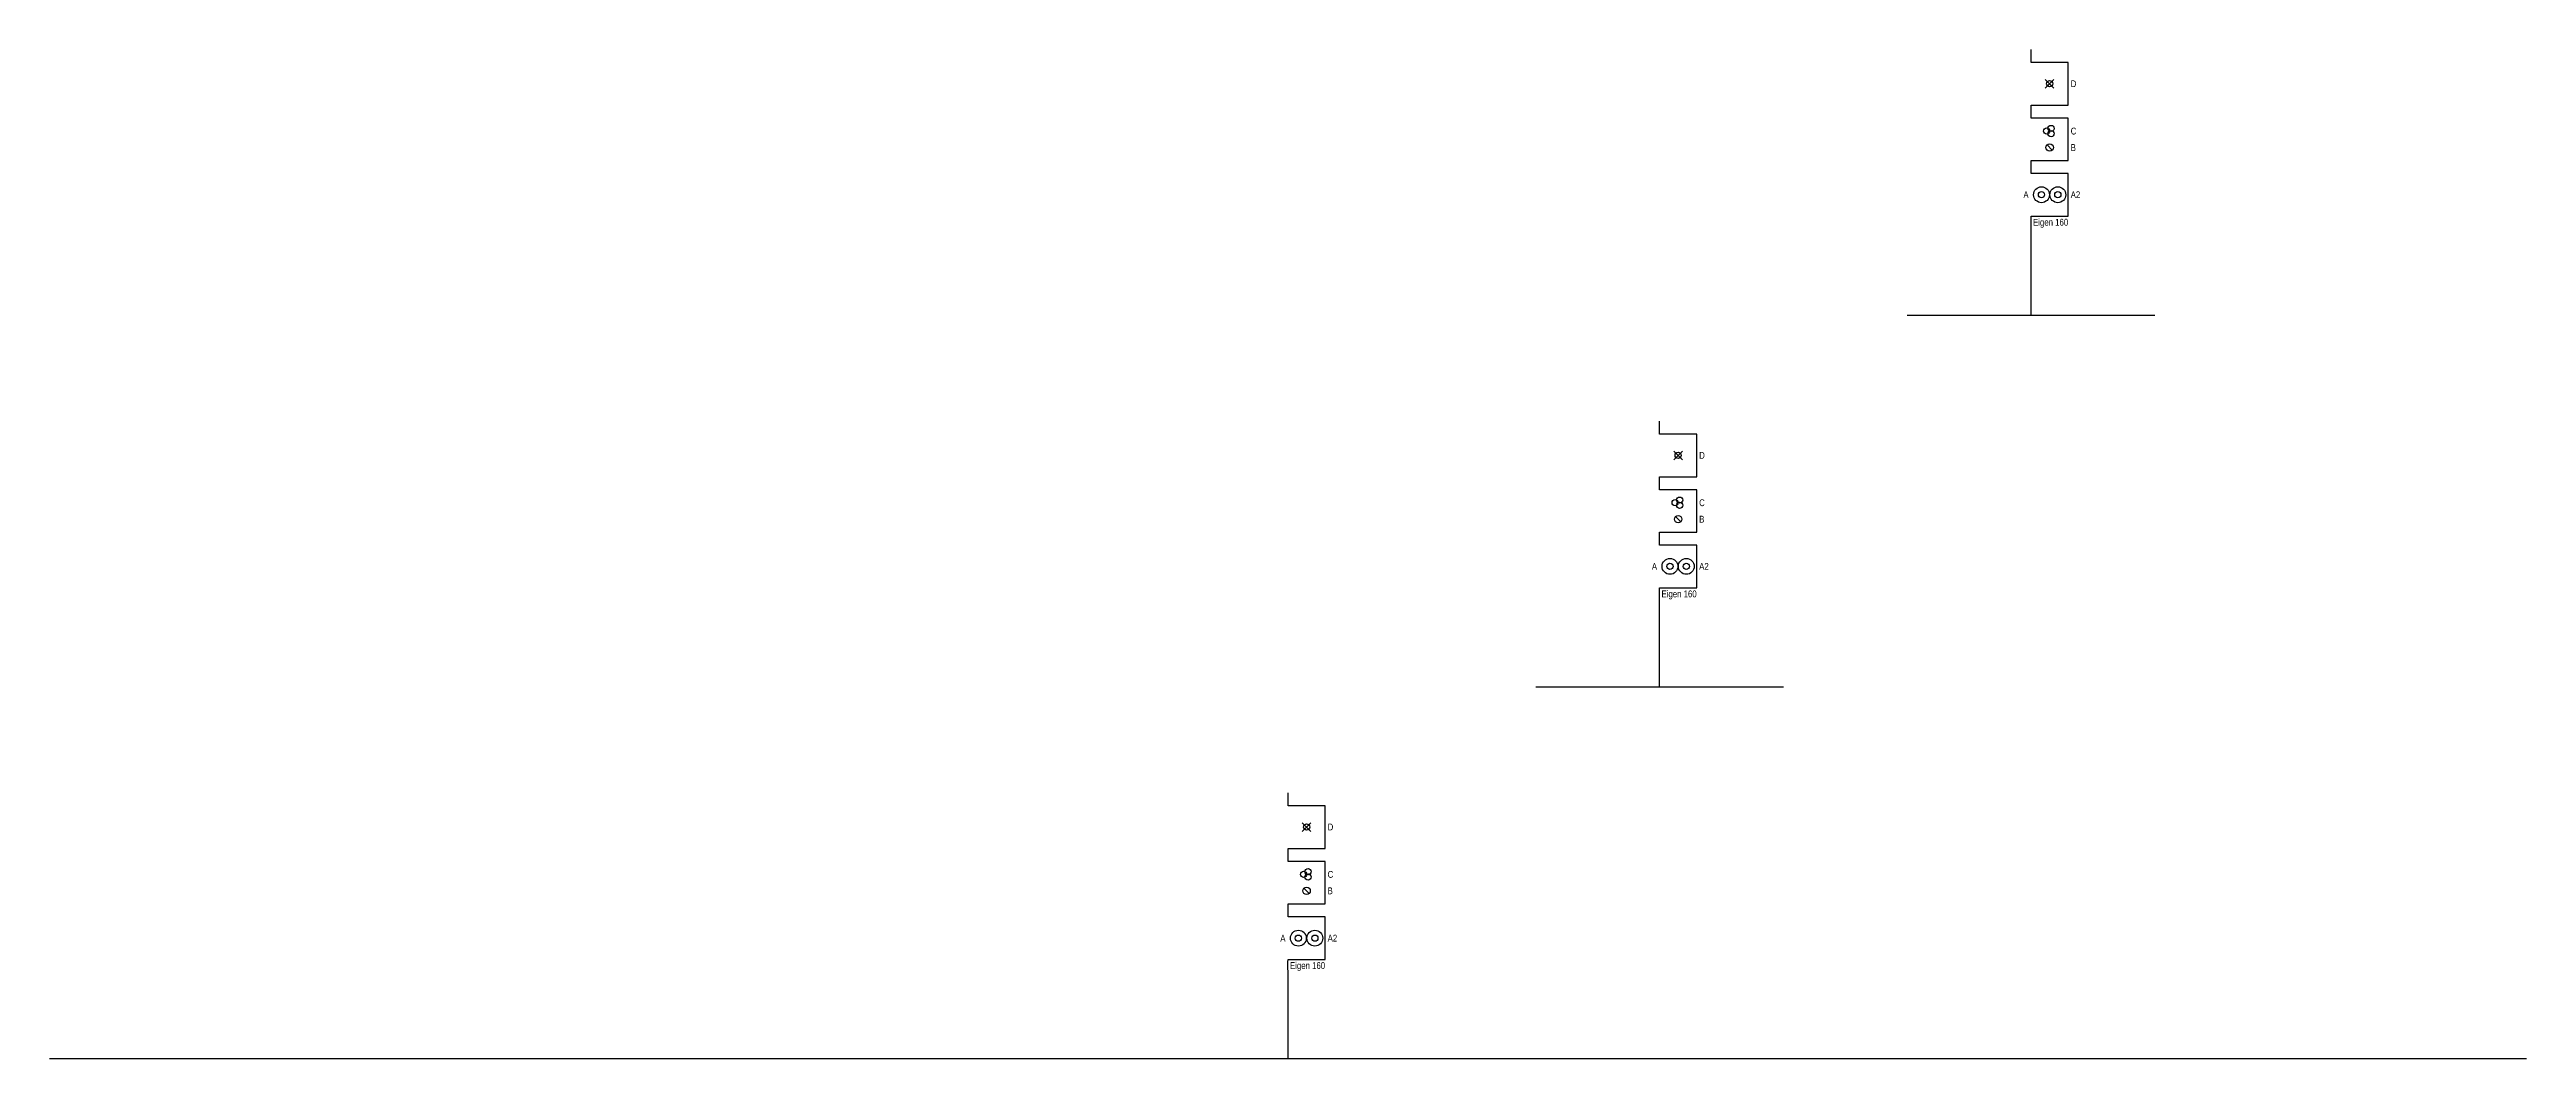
# Model space of a CAD drawing. Header units: millimetres. Extents: x -100 to 100, y 0 to 81.
import ezdxf
from ezdxf.enums import TextEntityAlignment as Align

# ---------------------------------------------------------------- set-up
doc = ezdxf.new("R2010")
doc.units = ezdxf.units.MM
doc.set_wipeout_variables(frame=1)
doc.linetypes.add('DASHDOT', pattern=[25.4, 12.7, -6.35, 0, -6.35])
for name, color, linetype in [('01-Te Rooien Kabel', 160, 'DASHDOT'), ('Aansluiting LS K01', 4, 'Continuous'), ('Aansluiting LS K10', 1, 'Continuous'), ('Aansluiting LS K12', 201, 'Continuous'), ('E_LV_CROSS_SECTION', 5, 'Continuous'), ('Mantelbuis', 6, 'Continuous')]:
    doc.layers.add(name, color=color, linetype=linetype)
doc.styles.add('TECHBASE_ARIAL_NOVA_LIGHT', font='ArialNova-Light.ttf')

# ---------------------------------------------------------------- blocks, each defined once
blk = doc.blocks.new('KabelGeul_20261014_114951_3')
blk.add_wipeout([(0, -1.05), (0, 4.48), (3, 4.48), (3, -1.05)]).dxf.layer = 'E_LV_CROSS_SECTION'
for points in [[(0, 3.43), (0, 8.96), (3, 8.96), (3, 3.43)], [(-0.85, 1.04), (0, 1.04), (0, 2.39), (-0.85, 2.39)], [(3, 1.04), (4.18, 1.04), (4.18, 2.39), (3, 2.39)], [(-0.19, -0.87), (3.48, -0.87), (3.48, -0.12), (-0.19, -0.12)]]:
    blk.add_wipeout(points).dxf.layer = 'E_LV_CROSS_SECTION'
at = {"layer": 'Aansluiting LS K01', "linetype": 'Continuous'}
for centre in [(0.84, 1.71), (2.17, 1.71)]:
    blk.add_circle(centre, 0.25, dxfattribs=at)
at = {"layer": 'Aansluiting LS K10', "linetype": 'Continuous'}
blk.add_line((1.29, 5.74), (1.71, 5.32), dxfattribs=at)
blk.add_circle((1.5, 5.53), 0.3, dxfattribs=at)
at = {"layer": 'Aansluiting LS K12', "linetype": 'Continuous'}
blk.add_circle((1.62, 6.65), 0.25, dxfattribs=at)
at = {"layer": 'Mantelbuis', "linetype": 'Continuous'}
for centre in [(0.84, 1.71), (2.17, 1.71)]:
    blk.add_circle(centre, 0.64, dxfattribs=at)
at = {"layer": 'Aansluiting LS K01', "style": 'TECHBASE_ARIAL_NOVA_LIGHT'}
blk.add_attdef('KABEL_04', text='', height=0.55, dxfattribs=at).set_placement((-0.2, 1.71), align=Align.MIDDLE_RIGHT)
blk.add_attdef('ZIJDE2_04', text='', height=0.55, dxfattribs=at).set_placement((3.2, 1.71), align=Align.MIDDLE_LEFT)
at = {"layer": 'E_LV_CROSS_SECTION', "style": 'TECHBASE_ARIAL_NOVA_LIGHT', "flags": 3}
for tag, p in [('TB_CODESWAP', (0, 0)), ('VOLG_04', (3.2, 1.71)), ('TBTYPE_04', (3.2, 1.71)), ('TWEEZIJDIG_04', (3.2, 1.71)), ('DUBBEL_04', (3.2, 1.71)), ('DRIE_04', (3.2, 1.71)), ('COMBI_04', (3.2, 1.71)), ('DUBBEL2_04', (3.2, 1.71)), ('DRIE2_04', (3.2, 1.71)), ('COMBI2_04', (3.2, 1.71)), ('MANTEL_04', (3.2, 1.71))]:
    blk.add_attdef(tag, text='', height=0.1, dxfattribs=at).set_placement(p, align=Align.MIDDLE_LEFT)
at = {"layer": 'Mantelbuis', "style": 'TECHBASE_ARIAL_NOVA_LIGHT'}
blk.add_attdef('MANTEL_SPEC', text='', height=0.55, dxfattribs=at).set_placement((0.16, -0.5), align=Align.MIDDLE_LEFT)
blk.add_wipeout([(0, 7.91), (0, 13.44), (3, 13.44), (3, 7.91)]).dxf.layer = 'E_LV_CROSS_SECTION'
at = {"layer": '01-Te Rooien Kabel', "linetype": 'DASHDOT'}
for p, q in [((1.15, 11.03), (1.85, 10.32)), ((1.15, 10.32), (1.85, 11.03))]:
    blk.add_line(p, q, dxfattribs=at)
at = {"layer": '01-Te Rooien Kabel', "linetype": 'Continuous'}
blk.add_circle((1.5, 10.68), 0.25, dxfattribs=at)
at = {"layer": 'Aansluiting LS K12', "linetype": 'Continuous'}
for centre in [(1.26, 6.86), (1.62, 7.07)]:
    blk.add_circle(centre, 0.25, dxfattribs=at)
for points in [[(3, 10), (3.85, 10), (3.85, 11.35), (3, 11.35)], [(3, 6.18), (3.85, 6.18), (3.85, 7.53), (3, 7.53)]]:
    blk.add_wipeout(points).dxf.layer = 'E_LV_CROSS_SECTION'
at = {"layer": 'E_LV_CROSS_SECTION'}
blk.add_lwpolyline([(0, 8.96), (3, 8.96), (3, 12.39), (0, 12.39), (0, 13.44)], dxfattribs=at)
at = {"layer": '01-Te Rooien Kabel', "style": 'TECHBASE_ARIAL_NOVA_LIGHT'}
blk.add_attdef('KABEL_01', text='', height=0.55, dxfattribs=at).set_placement((3.2, 10.68), align=Align.MIDDLE_LEFT)
at = {"layer": 'E_LV_CROSS_SECTION', "style": 'TECHBASE_ARIAL_NOVA_LIGHT', "flags": 3}
for tag in ['VOLG_01', 'TBTYPE_01', 'TWEEZIJDIG_01', 'DUBBEL_01', 'DRIE_01', 'COMBI_01', 'DUBBEL2_01', 'DRIE2_01', 'COMBI2_01', 'MANTEL_01']:
    blk.add_attdef(tag, text='', height=0.1, dxfattribs=at).set_placement((3.2, 10.68), align=Align.MIDDLE_LEFT)
blk.add_wipeout([(3, 4.86), (3.85, 4.86), (3.85, 6.2), (3, 6.2)]).dxf.layer = 'E_LV_CROSS_SECTION'
at = {"layer": 'E_LV_CROSS_SECTION'}
for points in [[(0, 4.48), (3, 4.48), (3, 7.91), (0, 7.91), (0, 8.96)], [(0, -8), (0, 0), (3, 0), (3, 3.43), (0, 3.43), (0, 4.48)]]:
    blk.add_lwpolyline(points, dxfattribs=at)
at = {"layer": 'Aansluiting LS K10', "style": 'TECHBASE_ARIAL_NOVA_LIGHT'}
blk.add_attdef('KABEL_03', text='', height=0.55, dxfattribs=at).set_placement((3.2, 5.53), align=Align.MIDDLE_LEFT)
at = {"layer": 'Aansluiting LS K12', "style": 'TECHBASE_ARIAL_NOVA_LIGHT'}
blk.add_attdef('KABEL_02', text='', height=0.55, dxfattribs=at).set_placement((3.2, 6.86), align=Align.MIDDLE_LEFT)
at = {"layer": 'E_LV_CROSS_SECTION', "style": 'TECHBASE_ARIAL_NOVA_LIGHT', "flags": 3}
for tag, p in [('VOLG_02', (3.2, 6.86)), ('TBTYPE_02', (3.2, 6.86)), ('TWEEZIJDIG_02', (3.2, 6.86)), ('DUBBEL_02', (3.2, 6.86)), ('DRIE_02', (3.2, 6.86)), ('COMBI_02', (3.2, 6.86)), ('DUBBEL2_02', (3.2, 6.86)), ('DRIE2_02', (3.2, 6.86)), ('COMBI2_02', (3.2, 6.86)), ('MANTEL_02', (3.2, 6.86)), ('VOLG_03', (3.2, 5.53)), ('TBTYPE_03', (3.2, 5.53)), ('TWEEZIJDIG_03', (3.2, 5.53)), ('DUBBEL_03', (3.2, 5.53)), ('DRIE_03', (3.2, 5.53)), ('COMBI_03', (3.2, 5.53)), ('DUBBEL2_03', (3.2, 5.53)), ('DRIE2_03', (3.2, 5.53)), ('COMBI2_03', (3.2, 5.53)), ('MANTEL_03', (3.2, 5.53))]:
    blk.add_attdef(tag, text='', height=0.1, dxfattribs=at).set_placement(p, align=Align.MIDDLE_LEFT)
blk = doc.blocks.new('KabelGeul_20261014_114951_4')
blk.add_wipeout([(0, -1.05), (0, 4.48), (3, 4.48), (3, -1.05)]).dxf.layer = 'E_LV_CROSS_SECTION'
for points in [[(0, 3.43), (0, 8.96), (3, 8.96), (3, 3.43)], [(-0.85, 1.04), (0, 1.04), (0, 2.39), (-0.85, 2.39)], [(3, 1.04), (4.18, 1.04), (4.18, 2.39), (3, 2.39)], [(-0.19, -0.87), (3.48, -0.87), (3.48, -0.12), (-0.19, -0.12)]]:
    blk.add_wipeout(points).dxf.layer = 'E_LV_CROSS_SECTION'
at = {"layer": 'Aansluiting LS K01', "linetype": 'Continuous'}
for centre in [(0.84, 1.72), (2.16, 1.72)]:
    blk.add_circle(centre, 0.25, dxfattribs=at)
at = {"layer": 'Aansluiting LS K10', "linetype": 'Continuous'}
blk.add_line((1.29, 5.74), (1.71, 5.32), dxfattribs=at)
blk.add_circle((1.5, 5.53), 0.3, dxfattribs=at)
at = {"layer": 'Aansluiting LS K12', "linetype": 'Continuous'}
blk.add_circle((1.62, 6.65), 0.25, dxfattribs=at)
at = {"layer": 'Mantelbuis', "linetype": 'Continuous'}
for centre in [(0.84, 1.72), (2.16, 1.72)]:
    blk.add_circle(centre, 0.64, dxfattribs=at)
at = {"layer": 'Aansluiting LS K01', "style": 'TECHBASE_ARIAL_NOVA_LIGHT'}
blk.add_attdef('KABEL_04', text='', height=0.55, dxfattribs=at).set_placement((-0.2, 1.72), align=Align.MIDDLE_RIGHT)
blk.add_attdef('ZIJDE2_04', text='', height=0.55, dxfattribs=at).set_placement((3.2, 1.72), align=Align.MIDDLE_LEFT)
at = {"layer": 'E_LV_CROSS_SECTION', "style": 'TECHBASE_ARIAL_NOVA_LIGHT', "flags": 3}
for tag, p in [('TB_CODESWAP', (0, 0)), ('VOLG_04', (3.2, 1.72)), ('TBTYPE_04', (3.2, 1.72)), ('TWEEZIJDIG_04', (3.2, 1.72)), ('DUBBEL_04', (3.2, 1.72)), ('DRIE_04', (3.2, 1.72)), ('COMBI_04', (3.2, 1.72)), ('DUBBEL2_04', (3.2, 1.72)), ('DRIE2_04', (3.2, 1.72)), ('COMBI2_04', (3.2, 1.72)), ('MANTEL_04', (3.2, 1.72))]:
    blk.add_attdef(tag, text='', height=0.1, dxfattribs=at).set_placement(p, align=Align.MIDDLE_LEFT)
at = {"layer": 'Mantelbuis', "style": 'TECHBASE_ARIAL_NOVA_LIGHT'}
blk.add_attdef('MANTEL_SPEC', text='', height=0.55, dxfattribs=at).set_placement((0.16, -0.5), align=Align.MIDDLE_LEFT)
blk.add_wipeout([(0, 7.91), (0, 13.44), (3, 13.44), (3, 7.91)]).dxf.layer = 'E_LV_CROSS_SECTION'
at = {"layer": '01-Te Rooien Kabel', "linetype": 'DASHDOT'}
for p, q in [((1.15, 11.03), (1.85, 10.32)), ((1.15, 10.32), (1.85, 11.03))]:
    blk.add_line(p, q, dxfattribs=at)
at = {"layer": '01-Te Rooien Kabel', "linetype": 'Continuous'}
blk.add_circle((1.5, 10.68), 0.25, dxfattribs=at)
at = {"layer": 'Aansluiting LS K12', "linetype": 'Continuous'}
for centre in [(1.26, 6.86), (1.62, 7.07)]:
    blk.add_circle(centre, 0.25, dxfattribs=at)
for points in [[(3, 10), (3.85, 10), (3.85, 11.35), (3, 11.35)], [(3, 6.19), (3.85, 6.19), (3.85, 7.54), (3, 7.54)]]:
    blk.add_wipeout(points).dxf.layer = 'E_LV_CROSS_SECTION'
at = {"layer": 'E_LV_CROSS_SECTION'}
blk.add_lwpolyline([(0, 8.96), (3, 8.96), (3, 12.39), (0, 12.39), (0, 13.44)], dxfattribs=at)
at = {"layer": '01-Te Rooien Kabel', "style": 'TECHBASE_ARIAL_NOVA_LIGHT'}
blk.add_attdef('KABEL_01', text='', height=0.55, dxfattribs=at).set_placement((3.2, 10.68), align=Align.MIDDLE_LEFT)
at = {"layer": 'E_LV_CROSS_SECTION', "style": 'TECHBASE_ARIAL_NOVA_LIGHT', "flags": 3}
for tag in ['VOLG_01', 'TBTYPE_01', 'TWEEZIJDIG_01', 'DUBBEL_01', 'DRIE_01', 'COMBI_01', 'DUBBEL2_01', 'DRIE2_01', 'COMBI2_01', 'MANTEL_01']:
    blk.add_attdef(tag, text='', height=0.1, dxfattribs=at).set_placement((3.2, 10.68), align=Align.MIDDLE_LEFT)
blk.add_wipeout([(3, 4.85), (3.85, 4.85), (3.85, 6.2), (3, 6.2)]).dxf.layer = 'E_LV_CROSS_SECTION'
at = {"layer": 'E_LV_CROSS_SECTION'}
for points in [[(0, 4.48), (3, 4.48), (3, 7.91), (0, 7.91), (0, 8.96)], [(0, -8), (0, 0), (3, 0), (3, 3.43), (0, 3.43), (0, 4.48)]]:
    blk.add_lwpolyline(points, dxfattribs=at)
at = {"layer": 'Aansluiting LS K10', "style": 'TECHBASE_ARIAL_NOVA_LIGHT'}
blk.add_attdef('KABEL_03', text='', height=0.55, dxfattribs=at).set_placement((3.2, 5.53), align=Align.MIDDLE_LEFT)
at = {"layer": 'Aansluiting LS K12', "style": 'TECHBASE_ARIAL_NOVA_LIGHT'}
blk.add_attdef('KABEL_02', text='', height=0.55, dxfattribs=at).set_placement((3.2, 6.86), align=Align.MIDDLE_LEFT)
at = {"layer": 'E_LV_CROSS_SECTION', "style": 'TECHBASE_ARIAL_NOVA_LIGHT', "flags": 3}
for tag, p in [('VOLG_02', (3.2, 6.86)), ('TBTYPE_02', (3.2, 6.86)), ('TWEEZIJDIG_02', (3.2, 6.86)), ('DUBBEL_02', (3.2, 6.86)), ('DRIE_02', (3.2, 6.86)), ('COMBI_02', (3.2, 6.86)), ('DUBBEL2_02', (3.2, 6.86)), ('DRIE2_02', (3.2, 6.86)), ('COMBI2_02', (3.2, 6.86)), ('MANTEL_02', (3.2, 6.86)), ('VOLG_03', (3.2, 5.53)), ('TBTYPE_03', (3.2, 5.53)), ('TWEEZIJDIG_03', (3.2, 5.53)), ('DUBBEL_03', (3.2, 5.53)), ('DRIE_03', (3.2, 5.53)), ('COMBI_03', (3.2, 5.53)), ('DUBBEL2_03', (3.2, 5.53)), ('DRIE2_03', (3.2, 5.53)), ('COMBI2_03', (3.2, 5.53)), ('MANTEL_03', (3.2, 5.53))]:
    blk.add_attdef(tag, text='', height=0.1, dxfattribs=at).set_placement(p, align=Align.MIDDLE_LEFT)
blk = doc.blocks.new('KabelGeul_20261014_114951_5')
blk.add_wipeout([(0, -1.05), (0, 4.48), (3, 4.48), (3, -1.05)]).dxf.layer = 'E_LV_CROSS_SECTION'
for points in [[(0, 3.43), (0, 8.96), (3, 8.96), (3, 3.43)], [(-0.85, 1.04), (0, 1.04), (0, 2.39), (-0.85, 2.39)], [(3, 1.04), (4.18, 1.04), (4.18, 2.39), (3, 2.39)], [(-0.19, -0.87), (3.48, -0.87), (3.48, -0.12), (-0.19, -0.12)]]:
    blk.add_wipeout(points).dxf.layer = 'E_LV_CROSS_SECTION'
at = {"layer": 'Aansluiting LS K01', "linetype": 'Continuous'}
for centre in [(0.84, 1.72), (2.16, 1.72)]:
    blk.add_circle(centre, 0.25, dxfattribs=at)
at = {"layer": 'Aansluiting LS K10', "linetype": 'Continuous'}
blk.add_line((1.29, 5.74), (1.71, 5.32), dxfattribs=at)
blk.add_circle((1.5, 5.53), 0.3, dxfattribs=at)
at = {"layer": 'Aansluiting LS K12', "linetype": 'Continuous'}
blk.add_circle((1.62, 6.65), 0.25, dxfattribs=at)
at = {"layer": 'Mantelbuis', "linetype": 'Continuous'}
for centre in [(0.84, 1.72), (2.16, 1.72)]:
    blk.add_circle(centre, 0.64, dxfattribs=at)
at = {"layer": 'Aansluiting LS K01', "style": 'TECHBASE_ARIAL_NOVA_LIGHT'}
blk.add_attdef('KABEL_04', text='', height=0.55, dxfattribs=at).set_placement((-0.2, 1.72), align=Align.MIDDLE_RIGHT)
blk.add_attdef('ZIJDE2_04', text='', height=0.55, dxfattribs=at).set_placement((3.2, 1.72), align=Align.MIDDLE_LEFT)
at = {"layer": 'E_LV_CROSS_SECTION', "style": 'TECHBASE_ARIAL_NOVA_LIGHT', "flags": 3}
for tag, p in [('TB_CODESWAP', (0, 0)), ('VOLG_04', (3.2, 1.72)), ('TBTYPE_04', (3.2, 1.72)), ('TWEEZIJDIG_04', (3.2, 1.72)), ('DUBBEL_04', (3.2, 1.72)), ('DRIE_04', (3.2, 1.72)), ('COMBI_04', (3.2, 1.72)), ('DUBBEL2_04', (3.2, 1.72)), ('DRIE2_04', (3.2, 1.72)), ('COMBI2_04', (3.2, 1.72)), ('MANTEL_04', (3.2, 1.72))]:
    blk.add_attdef(tag, text='', height=0.1, dxfattribs=at).set_placement(p, align=Align.MIDDLE_LEFT)
at = {"layer": 'Mantelbuis', "style": 'TECHBASE_ARIAL_NOVA_LIGHT'}
blk.add_attdef('MANTEL_SPEC', text='', height=0.55, dxfattribs=at).set_placement((0.16, -0.5), align=Align.MIDDLE_LEFT)
blk.add_wipeout([(0, 7.91), (0, 13.44), (3, 13.44), (3, 7.91)]).dxf.layer = 'E_LV_CROSS_SECTION'
at = {"layer": '01-Te Rooien Kabel', "linetype": 'DASHDOT'}
for p, q in [((1.15, 11.03), (1.85, 10.32)), ((1.15, 10.32), (1.85, 11.03))]:
    blk.add_line(p, q, dxfattribs=at)
at = {"layer": '01-Te Rooien Kabel', "linetype": 'Continuous'}
blk.add_circle((1.5, 10.68), 0.25, dxfattribs=at)
at = {"layer": 'Aansluiting LS K12', "linetype": 'Continuous'}
for centre in [(1.26, 6.86), (1.62, 7.07)]:
    blk.add_circle(centre, 0.25, dxfattribs=at)
for points in [[(3, 10), (3.85, 10), (3.85, 11.35), (3, 11.35)], [(3, 6.19), (3.85, 6.19), (3.85, 7.53), (3, 7.53)]]:
    blk.add_wipeout(points).dxf.layer = 'E_LV_CROSS_SECTION'
at = {"layer": 'E_LV_CROSS_SECTION'}
blk.add_lwpolyline([(0, 8.96), (3, 8.96), (3, 12.39), (0, 12.39), (0, 13.44)], dxfattribs=at)
at = {"layer": '01-Te Rooien Kabel', "style": 'TECHBASE_ARIAL_NOVA_LIGHT'}
blk.add_attdef('KABEL_01', text='', height=0.55, dxfattribs=at).set_placement((3.2, 10.68), align=Align.MIDDLE_LEFT)
at = {"layer": 'E_LV_CROSS_SECTION', "style": 'TECHBASE_ARIAL_NOVA_LIGHT', "flags": 3}
for tag in ['VOLG_01', 'TBTYPE_01', 'TWEEZIJDIG_01', 'DUBBEL_01', 'DRIE_01', 'COMBI_01', 'DUBBEL2_01', 'DRIE2_01', 'COMBI2_01', 'MANTEL_01']:
    blk.add_attdef(tag, text='', height=0.1, dxfattribs=at).set_placement((3.2, 10.68), align=Align.MIDDLE_LEFT)
blk.add_wipeout([(3, 4.86), (3.85, 4.86), (3.85, 6.2), (3, 6.2)]).dxf.layer = 'E_LV_CROSS_SECTION'
at = {"layer": 'E_LV_CROSS_SECTION'}
for points in [[(0, 4.48), (3, 4.48), (3, 7.91), (0, 7.91), (0, 8.96)], [(0, -8), (0, 0), (3, 0), (3, 3.43), (0, 3.43), (0, 4.48)]]:
    blk.add_lwpolyline(points, dxfattribs=at)
at = {"layer": 'Aansluiting LS K10', "style": 'TECHBASE_ARIAL_NOVA_LIGHT'}
blk.add_attdef('KABEL_03', text='', height=0.55, dxfattribs=at).set_placement((3.2, 5.53), align=Align.MIDDLE_LEFT)
at = {"layer": 'Aansluiting LS K12', "style": 'TECHBASE_ARIAL_NOVA_LIGHT'}
blk.add_attdef('KABEL_02', text='', height=0.55, dxfattribs=at).set_placement((3.2, 6.86), align=Align.MIDDLE_LEFT)
at = {"layer": 'E_LV_CROSS_SECTION', "style": 'TECHBASE_ARIAL_NOVA_LIGHT', "flags": 3}
for tag, p in [('VOLG_02', (3.2, 6.86)), ('TBTYPE_02', (3.2, 6.86)), ('TWEEZIJDIG_02', (3.2, 6.86)), ('DUBBEL_02', (3.2, 6.86)), ('DRIE_02', (3.2, 6.86)), ('COMBI_02', (3.2, 6.86)), ('DUBBEL2_02', (3.2, 6.86)), ('DRIE2_02', (3.2, 6.86)), ('COMBI2_02', (3.2, 6.86)), ('MANTEL_02', (3.2, 6.86)), ('VOLG_03', (3.2, 5.53)), ('TBTYPE_03', (3.2, 5.53)), ('TWEEZIJDIG_03', (3.2, 5.53)), ('DUBBEL_03', (3.2, 5.53)), ('DRIE_03', (3.2, 5.53)), ('COMBI_03', (3.2, 5.53)), ('DUBBEL2_03', (3.2, 5.53)), ('DRIE2_03', (3.2, 5.53)), ('COMBI2_03', (3.2, 5.53)), ('MANTEL_03', (3.2, 5.53))]:
    blk.add_attdef(tag, text='', height=0.1, dxfattribs=at).set_placement(p, align=Align.MIDDLE_LEFT)

msp = doc.modelspace()

# ---------------------------------------------------------------- linework, layer by layer
for p, q in [((50, 60), (70, 60)), ((20, 30), (40, 30)), ((-100, 0), (100, 0))]:
    msp.add_line(p, q)

# ---------------------------------------------------------------- next in the draw order: block references
for name, p in [('KabelGeul_20261014_114951_5', (60, 68)), ('KabelGeul_20261014_114951_4', (30, 38)), ('KabelGeul_20261014_114951_3', (0, 8))]:
    msp.add_blockref(name, p).add_auto_attribs({'MANTEL_SPEC': 'Eigen 160', 'KABEL_01': 'D', 'KABEL_02': 'C', 'KABEL_03': 'B', 'KABEL_04': 'A', 'ZIJDE2_04': 'A2'})

doc.saveas('drawing.dxf')
